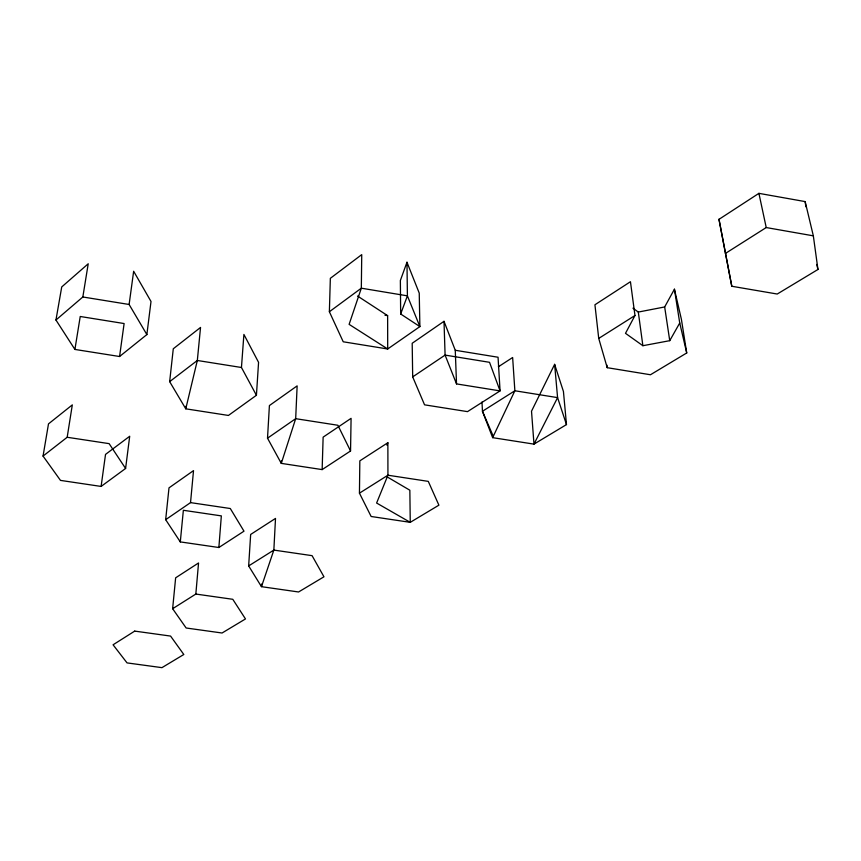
<?xml version="1.0" encoding="UTF-8"?>
<svg xmlns="http://www.w3.org/2000/svg" width="861" height="861" viewBox="0 0 861 861"><rect width="100%" height="100%" fill="white"/><g stroke="black" fill="none" stroke-linecap="round" stroke-linejoin="round"><path stroke-width="1.29" d="M359.446 493.17L359.833 460.861L387.87 442.715L387.934 475.218L376.612 503.028L410.256 522.336L438.895 505.17L428.283 481.374L387.934 475.218L359.446 493.17L371.134 516.492L410.256 522.336L409.847 490.221L387.009 476.811M322.143 469.6L350.545 450.981L351.084 418.338L323.133 437.14L322.143 469.6L281.289 463.379L267.513 438.195L269.407 405.563L297.142 385.879L295.678 418.683L281.289 463.379L281.418 460.786M357.53 296.033L387.633 315.653L387.698 348.985L343.227 341.785L329.376 311.747L330.344 278.318L361.738 254.63L361.329 288.187L349.114 324.36L387.698 348.985L419.877 326.599L419.242 293.117L406.973 262.25L400.365 280.482L400.666 313.996L419.877 326.599L407.404 295.85L406.973 262.25M261.615 584.059L261.464 586.675L298.573 591.981L323.962 576.795L312.069 555.657L273.852 550.082L248.657 565.925L261.464 586.675L273.852 550.082L275.509 518.419L250.659 534.455L248.657 565.925M256.427 395.274L258.569 362.363L243.9 334.434L241.457 367.496L256.427 395.274L228.434 415.443L185.772 408.824L169.66 381.649L173.287 348.77L200.538 327.438L197.33 360.479L185.772 408.824L186.041 406.198M218.866 547.51L221.342 515.89L183.361 510.282L180.293 541.903L218.866 547.51L243.986 531.183L230.296 508.517L190.529 502.62L165.667 519.678L180.293 541.903M195.834 594.058L198.547 562.965L175.644 577.817L172.63 608.716L186.148 628.003L222.063 633.007L245.482 618.941L232.782 599.299L195.834 594.058L172.63 608.716M190.529 502.62L193.521 470.612L169.004 487.864L165.667 519.678M146.865 334.585L151.009 301.479L133.649 271.258L129.118 304.482L146.865 334.585L119.571 356.508L74.907 349.437L55.954 320.023L61.723 286.95L88.22 263.778L82.839 296.98L55.954 320.023M101.103 486.433L125.598 468.47L129.699 436.258L105.526 454.404L101.103 486.433L60.485 480.395L43.05 456.072L48.496 423.87L72.313 404.896L67.18 437.27L43.05 456.072M119.571 356.508L124.113 323.542L80.234 316.493L74.907 349.437M400.666 313.996L407.404 295.85L361.329 288.187L329.376 311.747M386.901 445.159L387.87 442.715M554.624 364.354L557.584 397.621L533.981 444.125L531.517 411.203L554.624 364.354L563.438 391.475L566.484 424.591L533.981 444.125L492.643 437.657L514.867 390.765L512.639 357.509L498.368 366.775M674.421 289.199L681.395 319.291L686.723 352.967L650.464 374.75L607.209 367.69L598.729 338.416L594.929 304.772L630.446 281.719L634.977 315.503L625.495 333.325L642.876 345.713L669.74 340.676L679.738 323.004L674.421 289.199L664.67 306.957L669.74 340.676M169.66 381.649L197.33 360.479L241.457 367.496M267.513 438.195L295.678 418.683L337.878 425.259L350.545 450.981M444.007 321.314L412.193 343.27L412.688 376.892L424.559 404.831L467.512 411.633L500.069 390.894L498.056 357.24L455.265 350.276L444.007 321.314L445.094 355.098L456.524 383.909L500.069 390.894L489.532 362.309L445.094 355.098L412.688 376.892M718.989 219.34L758.907 193.348L805.153 201.592L813.333 235.839L817.95 269.482L777.235 294.031L731.785 286.261L718.989 219.34L731.785 286.261M725.414 253.435L766.225 227.552L813.333 235.839M598.729 338.416L634.977 315.503M632.953 308.173L638.302 312.059L664.67 306.957M67.18 437.27L109.132 443.641L125.598 468.47M82.839 296.98L129.118 304.482M384.975 315.223L387.633 315.653M493.278 436.323L482.461 411.267L481.999 402.012M492.643 437.657L482.461 411.267L514.867 390.765L557.584 397.621L566.484 424.591M816.745 264.424L817.95 269.482M679.738 323.004L686.723 352.967M758.907 193.348L766.225 227.552M805.153 201.592L805.874 206.791M638.302 312.059L642.876 345.713M606.919 365.118L607.209 367.69M455.265 350.276L456.524 383.909M134.714 631.102L113.071 644.792L127.051 662.905L161.943 667.652L183.813 654.5L170.575 636.075L134.714 631.102"/></g></svg>
